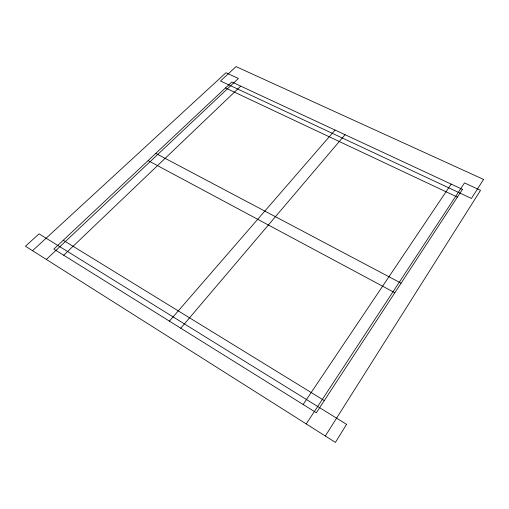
<?xml version="1.0" encoding="UTF-8"?>
<svg xmlns="http://www.w3.org/2000/svg" width="509" height="509" viewBox="0 0 509 509"><rect width="100%" height="100%" fill="white"/><g stroke="black" fill="none" stroke-linecap="round" stroke-linejoin="round"><path stroke-width="0.76" d="M325.308 436.003L480.528 190.315L464.488 182.903L306.227 423.921M303.141 404.502L451.171 184.112M180.752 328.21L345.064 134.707M169.402 321.134L335.075 130.056M63.701 255.238L240.744 86.129M46.344 259.437L238.39 78.462L225.964 72.73L32.544 250.702M225.481 87.942L457.381 197.104M155.767 153.4L401.092 283.169M148.113 160.589L394.825 292.745M63.262 240.261L324.297 400.583M346.565 424.36L335.412 442.391L25.45 246.216L39.059 233.847L346.565 424.36M483.55 179.422L471.442 198.453L220.492 80.988L236.049 66.609L483.55 179.422M462.446 189.361L316.35 412.735L53.846 249.098L231.83 81.981L462.446 189.361"/></g></svg>
